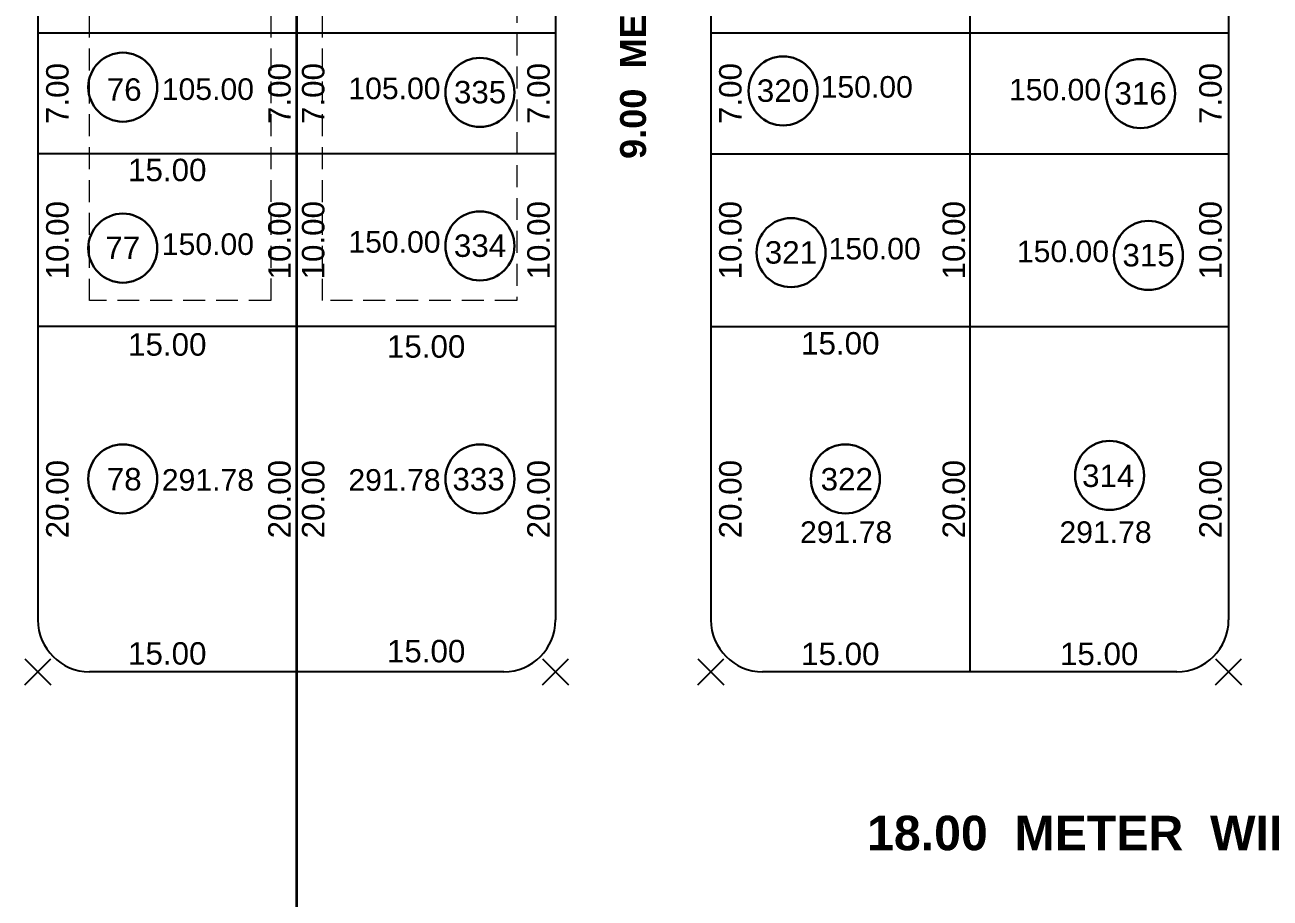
# Model space of a CAD drawing. Header units: millimetres. Extents: x 26213 to 35402, y -1028 to 2462.
# Drawn here: x 35050.4 to 35122.6, y 529.2 to 579.8 of the extents above; entities that cross this region are included whole.
import ezdxf
from ezdxf.enums import TextEntityAlignment as Align

# ---------------------------------------------------------------- set-up
doc = ezdxf.new("R2010")
doc.units = ezdxf.units.MM
doc.header["$PDMODE"] = 3
doc.header["$PDSIZE"] = 0.75
doc.linetypes.add('DASHED', pattern=[19.05, 12.7, -6.35])
for name, color, linetype in [('AREA', 7, 'Continuous'), ('DIMEMSION', 7, 'Continuous'), ('NUMBRING', 162, 'Continuous'), ('POINT', 190, 'Continuous'), ('ROAD', 7, 'Continuous'), ('SOLID HATCH', 253, 'Continuous')]:
    doc.layers.add(name, color=color, linetype=linetype)
doc.layers.add('CIRCLE', color=197, linetype='Continuous', lineweight=30)
doc.layers.add('LAYOUT PLAN', color=7, linetype='Continuous', lineweight=25)
doc.styles.get("Standard").update_dxf_attribs({"font": 'arial.ttf'})
doc.dimstyles.new('LAYOUT PLAN', dxfattribs={"dimtxt": 1.3, "dimasz": 1, "dimexe": 0.18, "dimexo": 0.0625, "dimgap": 0.09, "dimtad": 0, "dimrnd": 0.05, "dimzin": 0, "dimdsep": 46, "dimtxsty": 'Standard', "dimcen": 0, "dimse1": 1, "dimse2": 1, "dimsd1": 1, "dimsd2": 1, "dimadec": 0, "dimazin": 0, "dimtfac": 1, "dimtofl": 0, "dimtmove": 0, "dimatfit": 3, "dimfxl": 1, "dimtolj": 1, "dimtzin": 0, "dimarcsym": 0})

# ---------------------------------------------------------------- blocks, each defined once
blk = doc.blocks.new('*D3024')
at = {"layer": 'Defpoints', "color": 0}
for p in [(35081.167, 543.522), (35066.167, 542.335), (35081.167, 542.335)]:
    blk.add_point(p, dxfattribs=at)
at = {"layer": 'DIMEMSION', "color": 0, "insert": (35073.667, 543.522), "char_height": 1.3, "attachment_point": 5}
blk.add_mtext('\\A1;15.00', dxfattribs=at)
blk = doc.blocks.new('*D3025')
at = {"layer": 'Defpoints', "color": 0}
for p in [(35066.167, 562.335), (35081.167, 562.335), (35081.167, 561.171)]:
    blk.add_point(p, dxfattribs=at)
at = {"layer": 'DIMEMSION', "color": 0, "insert": (35073.667, 561.171), "char_height": 1.3, "attachment_point": 5}
blk.add_mtext('\\A1;15.00', dxfattribs=at)
blk = doc.blocks.new('*D3026')
at = {"layer": 'Defpoints', "color": 0}
for p in [(35090.167, 562.335), (35090.167, 542.335), (35091.303, 542.335)]:
    blk.add_point(p, dxfattribs=at)
at = {"layer": 'DIMEMSION', "color": 0, "insert": (35091.303, 552.335), "char_height": 1.3, "attachment_point": 5, "rotation": 90}
blk.add_mtext('\\A1;20.00', dxfattribs=at)
blk = doc.blocks.new('*D3044')
at = {"layer": 'Defpoints', "color": 0, "ltscale": 2}
for p in [(35105.167, 543.361), (35090.167, 542.335), (35105.167, 542.335)]:
    blk.add_point(p, dxfattribs=at)
at = {"layer": 'DIMEMSION', "color": 0, "ltscale": 2, "insert": (35097.667, 543.361), "char_height": 1.3, "attachment_point": 5}
blk.add_mtext('\\A1;15.00', dxfattribs=at)
blk = doc.blocks.new('*D3045')
at = {"layer": 'Defpoints', "color": 0, "ltscale": 2}
for p in [(35120.167, 543.361), (35105.167, 542.335), (35120.167, 542.335)]:
    blk.add_point(p, dxfattribs=at)
at = {"layer": 'DIMEMSION', "color": 0, "ltscale": 2, "insert": (35112.667, 543.361), "char_height": 1.3, "attachment_point": 5}
blk.add_mtext('\\A1;15.00', dxfattribs=at)
blk = doc.blocks.new('*D3223')
at = {"layer": 'Defpoints', "color": 0, "ltscale": 2}
for p in [(35119.122, 562.335), (35120.167, 562.335), (35120.167, 542.335)]:
    blk.add_point(p, dxfattribs=at)
at = {"layer": 'DIMEMSION', "color": 0, "ltscale": 2, "insert": (35119.122, 552.335), "char_height": 1.3, "attachment_point": 5, "rotation": 90}
blk.add_mtext('\\A1;20.00', dxfattribs=at)
blk = doc.blocks.new('*D3224')
at = {"layer": 'Defpoints', "color": 0, "ltscale": 2}
for p in [(35090.167, 562.335), (35105.167, 562.335), (35105.167, 561.355)]:
    blk.add_point(p, dxfattribs=at)
at = {"layer": 'DIMEMSION', "color": 0, "ltscale": 2, "insert": (35097.667, 561.355), "char_height": 1.3, "attachment_point": 5}
blk.add_mtext('\\A1;15.00', dxfattribs=at)
blk = doc.blocks.new('*D3225')
at = {"layer": 'Defpoints', "color": 0, "ltscale": 2}
for p in [(35105.167, 562.335), (35104.25, 542.335), (35105.167, 542.335)]:
    blk.add_point(p, dxfattribs=at)
at = {"layer": 'DIMEMSION', "color": 0, "ltscale": 2, "insert": (35104.25, 552.335), "char_height": 1.3, "attachment_point": 5, "rotation": 90}
blk.add_mtext('\\A1;20.00', dxfattribs=at)
blk = doc.blocks.new('*D3046')
at = {"layer": 'Defpoints', "color": 0, "ltscale": 2}
for p in [(35066.167, 562.335), (35067.13, 562.335), (35066.167, 542.335)]:
    blk.add_point(p, dxfattribs=at)
at = {"layer": 'DIMEMSION', "color": 0, "ltscale": 2, "insert": (35067.13, 552.335), "char_height": 1.3, "attachment_point": 5, "rotation": 90}
blk.add_mtext('\\A1;20.00', dxfattribs=at)
blk = doc.blocks.new('*D3226')
at = {"layer": 'Defpoints', "color": 0, "ltscale": 2}
for p in [(35066.167, 572.335), (35067.13, 572.335), (35066.167, 562.335)]:
    blk.add_point(p, dxfattribs=at)
at = {"layer": 'DIMEMSION', "color": 0, "ltscale": 2, "insert": (35067.13, 567.335), "char_height": 1.3, "attachment_point": 5, "rotation": 90}
blk.add_mtext('\\A1;10.00', dxfattribs=at)
blk = doc.blocks.new('*D3227')
at = {"layer": 'Defpoints', "color": 0, "ltscale": 2}
for p in [(35066.167, 579.335), (35067.13, 579.335), (35066.167, 572.335)]:
    blk.add_point(p, dxfattribs=at)
at = {"layer": 'DIMEMSION', "color": 0, "ltscale": 2, "insert": (35067.13, 575.835), "char_height": 1.3, "attachment_point": 5, "rotation": 90}
blk.add_mtext('\\A1;7.00', dxfattribs=at)
blk = doc.blocks.new('*D3228')
at = {"layer": 'Defpoints', "color": 0, "ltscale": 2}
for p in [(35066.167, 586.335), (35067.13, 586.335), (35066.167, 579.335)]:
    blk.add_point(p, dxfattribs=at)
at = {"layer": 'DIMEMSION', "color": 0, "ltscale": 2, "insert": (35067.13, 582.835), "char_height": 1.3, "attachment_point": 5, "rotation": 90}
blk.add_mtext('\\A1;7.00', dxfattribs=at)
blk = doc.blocks.new('*D3245')
at = {"layer": 'Defpoints', "color": 0, "ltscale": 2}
for p in [(35081.167, 586.335), (35080.186, 579.335), (35081.167, 579.335)]:
    blk.add_point(p, dxfattribs=at)
at = {"layer": 'DIMEMSION', "color": 0, "ltscale": 2, "insert": (35080.186, 582.835), "char_height": 1.3, "attachment_point": 5, "rotation": 90}
blk.add_mtext('\\A1;7.00', dxfattribs=at)
blk = doc.blocks.new('*D3246')
at = {"layer": 'Defpoints', "color": 0, "ltscale": 2}
for p in [(35081.167, 579.335), (35080.186, 572.335), (35081.167, 572.335)]:
    blk.add_point(p, dxfattribs=at)
at = {"layer": 'DIMEMSION', "color": 0, "ltscale": 2, "insert": (35080.186, 575.835), "char_height": 1.3, "attachment_point": 5, "rotation": 90}
blk.add_mtext('\\A1;7.00', dxfattribs=at)
blk = doc.blocks.new('*D3247')
at = {"layer": 'Defpoints', "color": 0, "ltscale": 2}
for p in [(35081.167, 572.335), (35080.186, 562.335), (35081.167, 562.335)]:
    blk.add_point(p, dxfattribs=at)
at = {"layer": 'DIMEMSION', "color": 0, "ltscale": 2, "insert": (35080.186, 567.335), "char_height": 1.3, "attachment_point": 5, "rotation": 90}
blk.add_mtext('\\A1;10.00', dxfattribs=at)
blk = doc.blocks.new('*D3248')
at = {"layer": 'Defpoints', "color": 0, "ltscale": 2}
for p in [(35081.167, 562.335), (35080.186, 542.335), (35081.167, 542.335)]:
    blk.add_point(p, dxfattribs=at)
at = {"layer": 'DIMEMSION', "color": 0, "ltscale": 2, "insert": (35080.186, 552.335), "char_height": 1.3, "attachment_point": 5, "rotation": 90}
blk.add_mtext('\\A1;20.00', dxfattribs=at)
blk = doc.blocks.new('*D3055')
at = {"layer": 'Defpoints', "color": 0, "ltscale": 2}
for p in [(35090.167, 572.335), (35091.303, 572.335), (35090.167, 562.335)]:
    blk.add_point(p, dxfattribs=at)
at = {"layer": 'DIMEMSION', "color": 0, "ltscale": 2, "insert": (35091.303, 567.335), "char_height": 1.3, "attachment_point": 5, "rotation": 90}
blk.add_mtext('\\A1;10.00', dxfattribs=at)
blk = doc.blocks.new('*D3316')
at = {"layer": 'Defpoints', "color": 0, "ltscale": 2}
for p in [(35119.122, 572.335), (35120.167, 572.335), (35120.167, 562.335)]:
    blk.add_point(p, dxfattribs=at)
at = {"layer": 'DIMEMSION', "color": 0, "ltscale": 2, "insert": (35119.122, 567.335), "char_height": 1.3, "attachment_point": 5, "rotation": 90}
blk.add_mtext('\\A1;10.00', dxfattribs=at)
blk = doc.blocks.new('*D3082')
at = {"layer": 'Defpoints', "color": 0, "ltscale": 2}
for p in [(35104.25, 572.335), (35105.167, 572.335), (35105.167, 562.335)]:
    blk.add_point(p, dxfattribs=at)
at = {"layer": 'LAYOUT PLAN', "color": 0, "ltscale": 2, "insert": (35104.25, 567.335), "char_height": 1.3, "attachment_point": 5, "rotation": 90}
blk.add_mtext('\\A1;10.00', dxfattribs=at)
blk = doc.blocks.new('*D3072')
at = {"layer": 'Defpoints', "color": 0, "ltscale": 2}
for p in [(35119.122, 579.335), (35120.167, 579.335), (35120.167, 572.335)]:
    blk.add_point(p, dxfattribs=at)
at = {"layer": 'LAYOUT PLAN', "color": 0, "ltscale": 2, "insert": (35119.122, 575.835), "char_height": 1.3, "attachment_point": 5, "rotation": 90}
blk.add_mtext('\\A1;7.00', dxfattribs=at)
blk = doc.blocks.new('*D3073')
at = {"layer": 'Defpoints', "color": 0, "ltscale": 2}
for p in [(35119.122, 586.335), (35120.167, 586.335), (35120.167, 579.335)]:
    blk.add_point(p, dxfattribs=at)
at = {"layer": 'LAYOUT PLAN', "color": 0, "ltscale": 2, "insert": (35119.122, 582.835), "char_height": 1.3, "attachment_point": 5, "rotation": 90}
blk.add_mtext('\\A1;7.00', dxfattribs=at)
blk = doc.blocks.new('*D3074')
at = {"layer": 'Defpoints', "color": 0, "ltscale": 2}
for p in [(35090.167, 579.335), (35091.303, 579.335), (35090.167, 572.335)]:
    blk.add_point(p, dxfattribs=at)
at = {"layer": 'LAYOUT PLAN', "color": 0, "ltscale": 2, "insert": (35091.303, 575.835), "char_height": 1.3, "attachment_point": 5, "rotation": 90}
blk.add_mtext('\\A1;7.00', dxfattribs=at)
blk = doc.blocks.new('*D3075')
at = {"layer": 'Defpoints', "color": 0, "ltscale": 2}
for p in [(35090.167, 586.335), (35091.303, 586.335), (35090.167, 579.335)]:
    blk.add_point(p, dxfattribs=at)
at = {"layer": 'LAYOUT PLAN', "color": 0, "ltscale": 2, "insert": (35091.303, 582.835), "char_height": 1.3, "attachment_point": 5, "rotation": 90}
blk.add_mtext('\\A1;7.00', dxfattribs=at)
blk = doc.blocks.new('*D3681')
at = {"layer": 'Defpoints', "color": 0, "ltscale": 2}
for p in [(35066.167, 543.389), (35051.167, 542.335), (35066.167, 542.335)]:
    blk.add_point(p, dxfattribs=at)
at = {"layer": 'DIMEMSION', "color": 0, "ltscale": 2, "insert": (35058.667, 543.389), "char_height": 1.3, "attachment_point": 5}
blk.add_mtext('\\A1;15.00', dxfattribs=at)
blk = doc.blocks.new('*D3682')
at = {"layer": 'Defpoints', "color": 0, "ltscale": 2}
for p in [(35051.167, 562.335), (35052.306, 562.335), (35051.167, 542.335)]:
    blk.add_point(p, dxfattribs=at)
at = {"layer": 'DIMEMSION', "color": 0, "ltscale": 2, "insert": (35052.306, 552.335), "char_height": 1.3, "attachment_point": 5, "rotation": 90}
blk.add_mtext('\\A1;20.00', dxfattribs=at)
blk = doc.blocks.new('*D3683')
at = {"layer": 'Defpoints', "color": 0, "ltscale": 2}
for p in [(35051.167, 572.335), (35052.306, 572.335), (35051.167, 562.335)]:
    blk.add_point(p, dxfattribs=at)
at = {"layer": 'DIMEMSION', "color": 0, "ltscale": 2, "insert": (35052.306, 567.335), "char_height": 1.3, "attachment_point": 5, "rotation": 90}
blk.add_mtext('\\A1;10.00', dxfattribs=at)
blk = doc.blocks.new('*D3684')
at = {"layer": 'Defpoints', "color": 0, "ltscale": 2}
for p in [(35051.167, 579.335), (35052.306, 579.335), (35051.167, 572.335)]:
    blk.add_point(p, dxfattribs=at)
at = {"layer": 'DIMEMSION', "color": 0, "ltscale": 2, "insert": (35052.306, 575.835), "char_height": 1.3, "attachment_point": 5, "rotation": 90}
blk.add_mtext('\\A1;7.00', dxfattribs=at)
blk = doc.blocks.new('*D3685')
at = {"layer": 'Defpoints', "color": 0, "ltscale": 2}
for p in [(35051.167, 586.335), (35052.306, 586.335), (35051.167, 579.335)]:
    blk.add_point(p, dxfattribs=at)
at = {"layer": 'DIMEMSION', "color": 0, "ltscale": 2, "insert": (35052.306, 582.835), "char_height": 1.3, "attachment_point": 5, "rotation": 90}
blk.add_mtext('\\A1;7.00', dxfattribs=at)
blk = doc.blocks.new('*D3707')
at = {"layer": 'Defpoints', "color": 0, "ltscale": 2}
for p in [(35066.167, 586.335), (35065.173, 579.335), (35066.167, 579.335)]:
    blk.add_point(p, dxfattribs=at)
at = {"layer": 'DIMEMSION', "color": 0, "ltscale": 2, "insert": (35065.173, 582.835), "char_height": 1.3, "attachment_point": 5, "rotation": 90}
blk.add_mtext('\\A1;7.00', dxfattribs=at)
blk = doc.blocks.new('*D3708')
at = {"layer": 'Defpoints', "color": 0, "ltscale": 2}
for p in [(35066.167, 579.335), (35065.173, 572.335), (35066.167, 572.335)]:
    blk.add_point(p, dxfattribs=at)
at = {"layer": 'DIMEMSION', "color": 0, "ltscale": 2, "insert": (35065.173, 575.835), "char_height": 1.3, "attachment_point": 5, "rotation": 90}
blk.add_mtext('\\A1;7.00', dxfattribs=at)
blk = doc.blocks.new('*D3709')
at = {"layer": 'Defpoints', "color": 0, "ltscale": 2}
for p in [(35066.167, 572.335), (35065.173, 562.335), (35066.167, 562.335)]:
    blk.add_point(p, dxfattribs=at)
at = {"layer": 'DIMEMSION', "color": 0, "ltscale": 2, "insert": (35065.173, 567.335), "char_height": 1.3, "attachment_point": 5, "rotation": 90}
blk.add_mtext('\\A1;10.00', dxfattribs=at)
blk = doc.blocks.new('*D3710')
at = {"layer": 'Defpoints', "color": 0, "ltscale": 2}
for p in [(35066.167, 562.335), (35065.173, 542.335), (35066.167, 542.335)]:
    blk.add_point(p, dxfattribs=at)
at = {"layer": 'DIMEMSION', "color": 0, "ltscale": 2, "insert": (35065.173, 552.335), "char_height": 1.3, "attachment_point": 5, "rotation": 90}
blk.add_mtext('\\A1;20.00', dxfattribs=at)
blk = doc.blocks.new('*D3711')
at = {"layer": 'Defpoints', "color": 0, "ltscale": 2}
for p in [(35051.167, 562.335), (35066.167, 562.335), (35066.167, 561.288)]:
    blk.add_point(p, dxfattribs=at)
at = {"layer": 'DIMEMSION', "color": 0, "ltscale": 2, "insert": (35058.667, 561.288), "char_height": 1.3, "attachment_point": 5}
blk.add_mtext('\\A1;15.00', dxfattribs=at)
blk = doc.blocks.new('*D3712')
at = {"layer": 'Defpoints', "color": 0, "ltscale": 2}
for p in [(35051.167, 572.335), (35066.167, 572.335), (35066.167, 571.397)]:
    blk.add_point(p, dxfattribs=at)
at = {"layer": 'DIMEMSION', "color": 0, "ltscale": 2, "insert": (35058.667, 571.397), "char_height": 1.3, "attachment_point": 5}
blk.add_mtext('\\A1;15.00', dxfattribs=at)

msp = doc.modelspace()

# ---------------------------------------------------------------- linework, layer by layer
at = {"color": 1, "lineweight": 35}
msp.add_lwpolyline([(35066.167, 441.835), (35066.167, 653.196), (35066.171, 663.562), (35053.457, 678.199), (35060.252, 684.101)], dxfattribs=at)
msp.add_lwpolyline([(35066.167, 441.835), (35066.167, 653.196), (35066.171, 663.562), (35053.457, 678.199), (35060.252, 684.101)], dxfattribs=at)
at = {"layer": 'CIRCLE'}
for centre in [(35056.09, 576.204), (35094.351, 575.989), (35076.785, 575.9), (35115.063, 575.83), (35056.09, 566.877), (35076.785, 567.007), (35094.811, 566.616), (35115.523, 566.457), (35113.271, 553.707), (35056.09, 553.506), (35076.785, 553.506), (35097.962, 553.506)]:
    msp.add_circle(centre, 2, dxfattribs=at)
at = {"layer": 'LAYOUT PLAN', "lineweight": 25}
for p, q in [((35051.167, 675.484), (35051.167, 545.335)), ((35066.167, 579.335), (35051.167, 579.335)), ((35066.167, 572.335), (35051.167, 572.335)), ((35066.167, 562.335), (35051.167, 562.335)), ((35066.167, 542.335), (35054.167, 542.335))]:
    msp.add_line(p, q, dxfattribs=at)
at = {"layer": 'LAYOUT PLAN', "ltscale": 2}
for p, q in [((35081.167, 621.335), (35081.167, 545.335)), ((35105.167, 600.335), (35105.167, 542.335)), ((35090.167, 582.335), (35090.167, 545.335)), ((35120.167, 582.335), (35120.167, 545.335)), ((35081.167, 579.335), (35066.167, 579.335)), ((35120.167, 579.335), (35090.167, 579.335)), ((35081.167, 572.335), (35066.167, 572.335)), ((35090.167, 572.335), (35120.167, 572.335)), ((35081.167, 562.335), (35066.167, 562.335)), ((35081.167, 562.335), (35066.167, 562.335)), ((35090.167, 562.335), (35120.167, 562.335)), ((35090.167, 562.335), (35120.167, 562.335)), ((35090.167, 562.335), (35120.167, 562.335)), ((35117.167, 542.335), (35093.167, 542.335))]:
    msp.add_line(p, q, dxfattribs=at)
at = {"layer": 'LAYOUT PLAN', "linetype": 'DASHED', "lineweight": 15, "ltscale": 0.1}
msp.add_line((35066.167, 542.335), (35058.238, 542.335), dxfattribs=at)
at = {"layer": 'LAYOUT PLAN'}
msp.add_line((35078.167, 542.335), (35066.167, 542.335), dxfattribs=at)
at = {"layer": 'LAYOUT PLAN', "lineweight": 25}
msp.add_arc((35054.167, 545.335), 3, 180, 270, dxfattribs=at)
at = {"layer": 'LAYOUT PLAN', "ltscale": 2}
for centre in [(35078.167, 545.335), (35117.167, 545.335)]:
    msp.add_arc(centre, 3, 270, 0, dxfattribs=at)
at = {"layer": 'LAYOUT PLAN'}
msp.add_arc((35093.167, 545.335), 3, 180, 270, dxfattribs=at)
at = {"layer": 'POINT'}
for p in [(35051.167, 542.335), (35081.167, 542.335), (35090.167, 542.335), (35120.167, 542.335)]:
    msp.add_point(p, dxfattribs=at)
at = {"layer": 'SOLID HATCH', "color": 9, "linetype": 'DASHED', "lineweight": 15, "ltscale": 0.1, "true_color": 0xc7c8ca}
msp.add_lwpolyline([(35064.667, 563.835), (35054.167, 563.835), (35054.167, 650.835), (35064.667, 650.835), (35064.667, 563.835)], dxfattribs=at)
msp.add_lwpolyline([(35078.917, 628.835), (35078.917, 563.835), (35067.667, 563.835), (35067.667, 628.835), (35078.917, 628.835)], close=True, dxfattribs=at)

# ---------------------------------------------------------------- texts
at = {"layer": 'AREA'}
for s, p in [('105.00', (35061.021, 576.089)), ('105.00', (35071.831, 576.132)), ('150.00', (35110.109, 576.061)), ('150.00', (35071.831, 567.239)), ('150.00', (35061.021, 567.109)), ('150.00', (35110.569, 566.689)), ('291.78', (35061.021, 553.449)), ('291.78', (35071.831, 553.449)), ('291.78', (35098.002, 550.424)), ('291.78', (35113.035, 550.424))]:
    msp.add_text(s, height=1.25, dxfattribs=at).set_placement(p, align=Align.MIDDLE_CENTER)
for p in [(35099.198, 576.22), (35099.658, 566.848)]:
    msp.add_text('150.00', height=1.25, rotation=360, dxfattribs=at).set_placement(p, align=Align.MIDDLE_CENTER)
at = {"layer": 'NUMBRING', "color": 7}
for s, p in [('76', (35056.17, 576.066)), ('335', (35076.791, 575.915)), ('320', (35094.345, 576.003)), ('316', (35115.068, 575.844)), ('77', (35056.084, 566.892)), ('334', (35076.791, 567.021)), ('321', (35094.805, 566.631)), ('315', (35115.528, 566.471)), ('78', (35056.17, 553.49)), ('333', (35076.705, 553.49)), ('322', (35098.042, 553.49)), ('314', (35113.191, 553.692))]:
    msp.add_text(s, height=1.3, dxfattribs=at).set_placement(p, align=Align.MIDDLE)
at = {"layer": 'ROAD', "insert": (35085.667, 545.637), "char_height": 1.5, "width": 79.18725, "attachment_point": 4, "rotation": 90}
msp.add_mtext('\\pi26.406;{\\fArial|b1|i0|c0|p34;9.00  METER  WIDE  ROAD}', dxfattribs=at)
at = {"layer": 'ROAD', "color": 7, "insert": (35075.225, 532.979), "char_height": 2, "width": 90.01173, "attachment_point": 4}
msp.add_mtext('\\pi23.994;{\\fArial|b1|i0|c0|p34;18.00  METER  WIDE R.P. ROAD}', dxfattribs=at)

# ---------------------------------------------------------------- dimensions: what is measured, and where the dimension line sits
at = {"layer": 'DIMEMSION', "ltscale": 2}
for base, p1, p2, override, picture, middle in [((35052.306, 586.335), (35051.167, 579.335), (35051.167, 586.335), {"dimtmove": 1, "dimfxl": 0.1, "dimfxlon": 1}, '*D3685', (35052.306, 582.835)), ((35065.173, 579.335), (35066.167, 586.335), (35066.167, 579.335), {"dimtmove": 1, "dimfxl": 0.1, "dimfxlon": 1}, '*D3707', (35065.173, 582.835)), ((35067.13, 586.335), (35066.167, 579.335), (35066.167, 586.335), {"dimtmove": 1}, '*D3228', (35067.13, 582.835)), ((35080.186, 579.335), (35081.167, 586.335), (35081.167, 579.335), {"dimtmove": 1}, '*D3245', (35080.186, 582.835)), ((35052.306, 579.335), (35051.167, 572.335), (35051.167, 579.335), {"dimtmove": 1, "dimfxl": 0.1, "dimfxlon": 1}, '*D3684', (35052.306, 575.835)), ((35065.173, 572.335), (35066.167, 579.335), (35066.167, 572.335), {"dimtmove": 1, "dimfxl": 0.1, "dimfxlon": 1}, '*D3708', (35065.173, 575.835)), ((35067.13, 579.335), (35066.167, 572.335), (35066.167, 579.335), {"dimtmove": 1}, '*D3227', (35067.13, 575.835)), ((35080.186, 572.335), (35081.167, 579.335), (35081.167, 572.335), {"dimtmove": 1}, '*D3246', (35080.186, 575.835)), ((35052.306, 572.335), (35051.167, 562.335), (35051.167, 572.335), {"dimtmove": 1, "dimfxl": 0.1, "dimfxlon": 1}, '*D3683', (35052.306, 567.335)), ((35065.173, 562.335), (35066.167, 572.335), (35066.167, 562.335), {"dimtmove": 1, "dimfxl": 0.1, "dimfxlon": 1}, '*D3709', (35065.173, 567.335)), ((35067.13, 572.335), (35066.167, 562.335), (35066.167, 572.335), {"dimtmove": 1}, '*D3226', (35067.13, 567.335)), ((35080.186, 562.335), (35081.167, 572.335), (35081.167, 562.335), {"dimtmove": 1}, '*D3247', (35080.186, 567.335)), ((35091.303, 572.335), (35090.167, 562.335), (35090.167, 572.335), {"dimtmove": 1}, '*D3055', (35091.303, 567.335)), ((35119.122, 572.335), (35120.167, 562.335), (35120.167, 572.335), {"dimtmove": 1}, '*D3316', (35119.122, 567.335)), ((35052.306, 562.335), (35051.167, 542.335), (35051.167, 562.335), {"dimfxl": 0.1, "dimfxlon": 1}, '*D3682', (35052.306, 552.335)), ((35065.173, 542.335), (35066.167, 562.335), (35066.167, 542.335), {"dimtmove": 1, "dimfxl": 0.1, "dimfxlon": 1}, '*D3710', (35065.173, 552.335)), ((35080.186, 542.335), (35081.167, 562.335), (35081.167, 542.335), {"dimtmove": 1}, '*D3248', (35080.186, 552.335)), ((35104.25, 542.335), (35105.167, 562.335), (35105.167, 542.335), {"dimtmove": 1}, '*D3225', (35104.25, 552.335))]:
    dim = msp.add_linear_dim(base=base, p1=p1, p2=p2, angle=90, dimstyle='LAYOUT PLAN', override=override, dxfattribs=at)
    dim.commit()
    dim.dimension.update_dxf_attribs({"geometry": picture, "text_midpoint": middle})
for base, p1, p2, override, picture, middle in [((35066.167, 571.397), (35051.167, 572.335), (35066.167, 572.335), {"dimfxl": 0.1, "dimfxlon": 1}, '*D3712', (35058.667, 571.397)), ((35066.167, 561.288), (35051.167, 562.335), (35066.167, 562.335), {"dimfxl": 0.1, "dimfxlon": 1}, '*D3711', (35058.667, 561.288)), ((35066.167, 543.389), (35051.167, 542.335), (35066.167, 542.335), {"dimfxl": 0.1, "dimfxlon": 1}, '*D3681', (35058.667, 543.389)), ((35120.167, 543.361), (35105.167, 542.335), (35120.167, 542.335), {"dimtmove": 1}, '*D3045', (35112.667, 543.361))]:
    dim = msp.add_linear_dim(base=base, p1=p1, p2=p2, dimstyle='LAYOUT PLAN', override=override, dxfattribs=at)
    dim.commit()
    dim.dimension.update_dxf_attribs({"geometry": picture, "text_midpoint": middle})
at = {"layer": 'DIMEMSION'}
for base, p1, p2, picture, middle in [((35081.167, 561.171), (35066.167, 562.335), (35081.167, 562.335), '*D3025', (35073.667, 561.171)), ((35081.167, 543.522), (35066.167, 542.335), (35081.167, 542.335), '*D3024', (35073.667, 543.522))]:
    dim = msp.add_linear_dim(base=base, p1=p1, p2=p2, dimstyle='LAYOUT PLAN', override={"dimfxl": 0.1, "dimfxlon": 1}, dxfattribs=at)
    dim.commit()
    dim.dimension.update_dxf_attribs({"geometry": picture, "text_midpoint": middle})
at = {"layer": 'DIMEMSION', "ltscale": 2}
for base, p1, p2, picture, middle in [((35067.13, 562.335), (35066.167, 542.335), (35066.167, 562.335), '*D3046', (35067.13, 552.335)), ((35119.122, 562.335), (35120.167, 542.335), (35120.167, 562.335), '*D3223', (35119.122, 552.335))]:
    dim = msp.add_linear_dim(base=base, p1=p1, p2=p2, angle=90, dimstyle='LAYOUT PLAN', dxfattribs=at)
    dim.commit()
    dim.dimension.update_dxf_attribs({"geometry": picture, "text_midpoint": middle})
at = {"layer": 'DIMEMSION'}
dim = msp.add_linear_dim(base=(35091.303, 542.335), p1=(35090.167, 562.335), p2=(35090.167, 542.335), angle=90, dimstyle='LAYOUT PLAN', override={"dimtmove": 1}, dxfattribs=at)
dim.commit()
dim.dimension.update_dxf_attribs({"geometry": '*D3026', "text_midpoint": (35091.303, 552.335)})
at = {"layer": 'DIMEMSION', "ltscale": 2}
for base, p1, p2, picture, middle in [((35105.167, 561.355), (35090.167, 562.335), (35105.167, 562.335), '*D3224', (35097.667, 561.355)), ((35105.167, 543.361), (35090.167, 542.335), (35105.167, 542.335), '*D3044', (35097.667, 543.361))]:
    dim = msp.add_linear_dim(base=base, p1=p1, p2=p2, dimstyle='LAYOUT PLAN', dxfattribs=at)
    dim.commit()
    dim.dimension.update_dxf_attribs({"geometry": picture, "text_midpoint": middle})
at = {"layer": 'LAYOUT PLAN', "ltscale": 2}
for base, p1, p2, picture, middle in [((35091.303, 586.335), (35090.167, 579.335), (35090.167, 586.335), '*D3075', (35091.303, 582.835)), ((35119.122, 586.335), (35120.167, 579.335), (35120.167, 586.335), '*D3073', (35119.122, 582.835)), ((35091.303, 579.335), (35090.167, 572.335), (35090.167, 579.335), '*D3074', (35091.303, 575.835)), ((35119.122, 579.335), (35120.167, 572.335), (35120.167, 579.335), '*D3072', (35119.122, 575.835)), ((35104.25, 572.335), (35105.167, 562.335), (35105.167, 572.335), '*D3082', (35104.25, 567.335))]:
    dim = msp.add_linear_dim(base=base, p1=p1, p2=p2, angle=90, dimstyle='LAYOUT PLAN', override={"dimtmove": 1}, dxfattribs=at)
    dim.commit()
    dim.dimension.update_dxf_attribs({"geometry": picture, "text_midpoint": middle})

doc.saveas('drawing.dxf')
